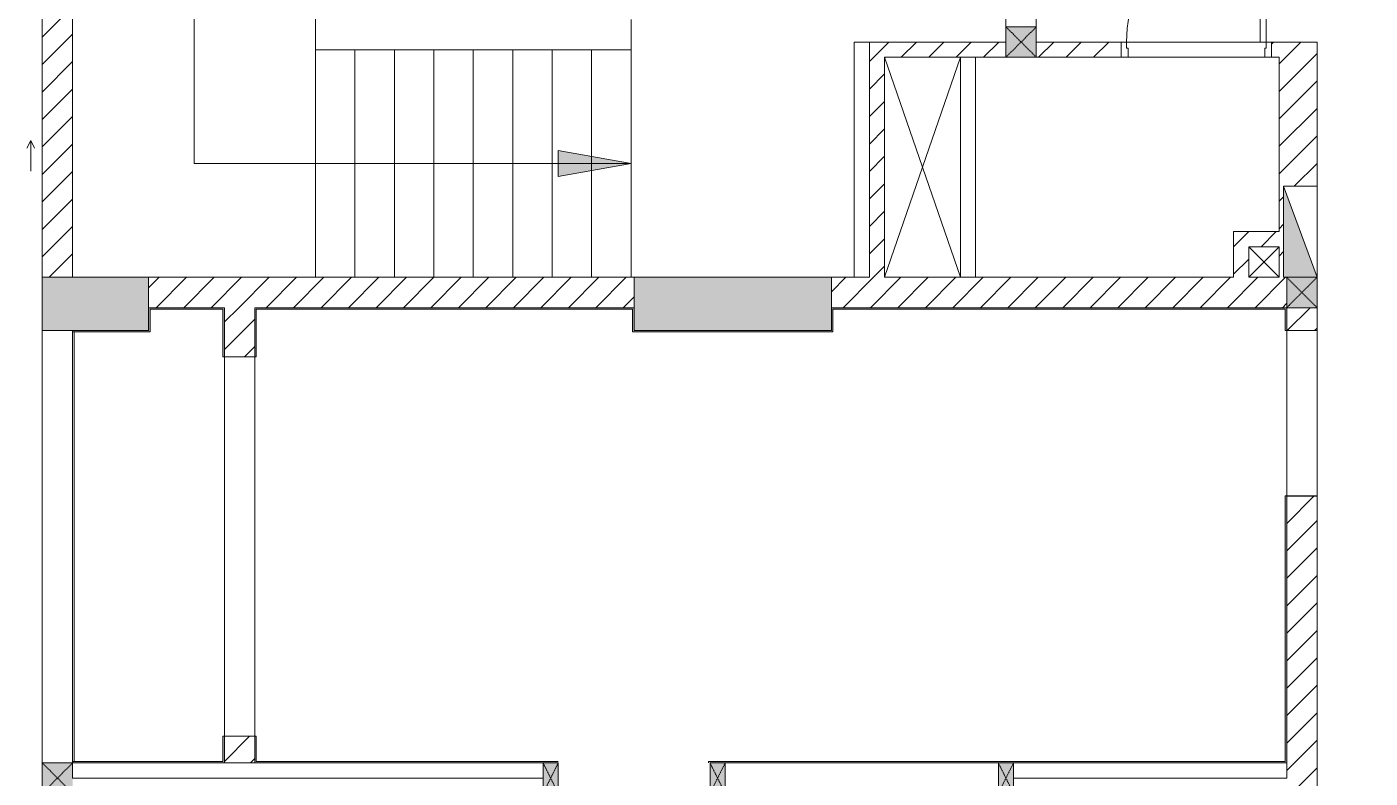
# Model space of a CAD drawing. Header units: millimetres. Extents: x 31499 to 223976, y 3719 to 80291.
# Drawn here: x 130173 to 139024, y 30537 to 35487 of the extents above; entities that cross this region are included whole.
import ezdxf

# ---------------------------------------------------------------- set-up
doc = ezdxf.new("R2010")
doc.units = ezdxf.units.MM
doc.linetypes.add('IMPORT-Dash _2_', pattern=[6, 3, -3])
for name, color, linetype, lineweight in [('0-2', 170, 'Continuous', 9), ('A-DETL-GENF-7', 170, 'Continuous', 9), ('A-DOOR-FRAM-2', 170, 'Continuous', 9), ('A-FLOR-1', 170, 'Continuous', 9), ('A-GLAZ-5', 170, 'Continuous', 9), ('A-WALL-1', 170, 'Continuous', 9), ('A-WALL-PATT-3', 170, 'Continuous', 9), ('A_1404_dwg-1', 170, 'Continuous', 9), ('E-FIRE', 170, 'Continuous', 9), ('I-WALL', 170, 'Continuous', 9), ('I-WALL-1', 170, 'Continuous', 9), ('S-COLS-1', 170, 'Continuous', 9), ('S-COLS-12', 170, 'IMPORT-Dash _2_', 9), ('S-COLS-2', 170, 'Continuous', 9), ('S-COLS-4', 170, 'Continuous', 9), ('S-COLS-HDLN-1', 170, 'IMPORT-Dash _2_', 9), ('S-STRS-2', 170, 'Continuous', 9), ('S-STRS-ANNO', 170, 'Continuous', 9)]:
    doc.layers.add(name, color=color, linetype=linetype, lineweight=lineweight)
pattern_1 = [(45, (0, 0), (-90.50967, 90.50967), [])]

# ---------------------------------------------------------------- blocks, each defined once
blk = doc.blocks.new('A_1404_dwg_NCV_TKTC_KET CAU_rvt-1-TKTC_MB HOÀN THIỆN SÀN TẦNG 3-4-4819833-KeyPlan-CH2A_Tầng 3 - Tầng 8')
at = {"layer": 'S-COLS-1'}
for points in [[(34352.6, 33486.9), (34352.6, 33836.9), (33652.6, 33836.9), (33652.6, 33486.9), (33852.6, 33486.9)], [(37552.6, 33486.9), (38852.6, 33486.9), (38852.6, 33836.9), (37552.6, 33836.9), (37552.6, 33626.9)]]:
    blk.add_hatch(color=256, dxfattribs=at).paths.add_polyline_path(points)
at = {"layer": 'A-FLOR-1'}
for p, q in [((37532.6, 35535.6), (37532.6, 33836.9)), ((39702.6, 33837.3), (39202.6, 33837.3))]:
    blk.add_line(p, q, dxfattribs=at)
at = {"layer": 'A-FLOR-1', "flags": 128}
blk.add_lwpolyline([(39102.6, 35387.4), (40002.6, 35387.4), (39002.6, 35387.4), (39002.6, 33836.9)], dxfattribs=at)
at = {"layer": 'S-COLS-2', "flags": 128}
for points in [[(34352.6, 33636.9), (34352.6, 33836.9), (33652.6, 33836.9), (33652.6, 33486.9), (33852.6, 33486.9)], [(38852.6, 33636.9), (38852.6, 33836.9), (37552.6, 33836.9), (37552.6, 33636.9)]]:
    blk.add_lwpolyline(points, dxfattribs=at)
blk = doc.blocks.new('A_1404_dwg_G1_SOF - BO TRU - 100x200-746114-TKTC_MB HOÀN THIỆN SÀN TẦNG 3-4-4819846-KeyPlan-CH2A_Tầng 3 - Tầng 8')
at = {"layer": 'S-COLS-1'}
blk.add_hatch(color=256, dxfattribs=at).paths.add_polyline_path([(49952.6, 40036.9), (49952.6, 40236.9), (49852.6, 40236.9), (49852.6, 40036.9)])
at = {"layer": 'S-COLS-1', "flags": 128}
blk.add_lwpolyline([(49852.6, 40036.9), (49852.6, 40236.9), (49952.6, 40236.9), (49952.6, 40036.9)], close=True, dxfattribs=at)
at = {"layer": 'S-COLS-HDLN-1'}
for p, q in [((49952.6, 40036.9), (49852.6, 40236.9)), ((49852.6, 40036.9), (49952.6, 40236.9))]:
    blk.add_line(p, q, dxfattribs=at)
blk = doc.blocks.new('A_1404_dwg_NCV_TKTC_TANG 3 - 4_rvt-1-TKTC_MB HOÀN THIỆN SÀN TẦNG 3-4-4819943-KeyPlan-CH2A_Tầng 3 - Tầng 8')
at = {"layer": 'A-WALL-PATT-3'}
for points in [[(34842.6, 33626.9), (34842.6, 33636.9), (34352.6, 33636.9), (34353.5, 33626.9), (34362.6, 33626.9)], [(35052.6, 33626.9), (37552.6, 33626.9), (37552.6, 33636.9), (35052.6, 33636.9)], [(38852.6, 33486.9), (38862.6, 33486.9), (38862.6, 33636.9), (38852.6, 33636.9), (38852.6, 33486.9)], [(38862.6, 33626.9), (41842.6, 33626.9), (41842.6, 33636.9), (38862.6, 33636.9)], [(34352.6, 33486.9), (34362.6, 33486.9), (34362.6, 33626.9), (34352.6, 33626.9)], [(37552.6, 33476.9), (37552.6, 33626.9), (37542.6, 33626.9), (37542.6, 33476.9)], [(34362.6, 33476.9), (34362.6, 33486.9), (33852.6, 33486.9), (33852.6, 33476.9), (34354.2, 33476.9)], [(37552.6, 33476.9), (38862.6, 33476.9), (38862.6, 33486.9), (37552.6, 33486.9)], [(33862.6, 30636.9), (34852.6, 30637.5), (34852.6, 30646.9), (33852.6, 30646.9), (33852.6, 30636.9)], [(36952.6, 30636.9), (37052.6, 30637.5), (37052.6, 30646.9), (35052.6, 30646.9), (35052.6, 30636.9)], [(38152.6, 30636.9), (41842.6, 30636.9), (41842.6, 30646.9), (38042.6, 30646.9), (38042.6, 30636.9), (38052.6, 30636.9)]]:
    blk.add_hatch(color=256, dxfattribs=at).paths.add_polyline_path(points)
h = blk.add_hatch(color=256, dxfattribs=at)
h.paths.add_polyline_path([(34852.6, 30646.9), (34852.6, 30813.1), (34842.6, 30812.4), (34842.6, 30646.9)])
h.paths.add_polyline_path([(34842.6, 33313.1), (34852.6, 33313.1), (34852.6, 33636.9), (34842.6, 33636.9), (34842.6, 33626.9)])
h = blk.add_hatch(color=256, dxfattribs=at)
h.paths.add_polyline_path([(41852.6, 30636.9), (41852.6, 32396.1), (41842.6, 32395.3), (41842.6, 30636.9)])
h.paths.add_polyline_path([(41852.6, 33486.1), (41852.6, 33636.9), (41842.6, 33636.9), (41842.6, 33486.1)])
h = blk.add_hatch(color=256, dxfattribs=at)
h.paths.add_polyline_path([(35052.6, 30646.9), (35062.6, 30646.9), (35062.6, 30813.1), (35052.6, 30812.4)])
h.paths.add_polyline_path([(35052.6, 33313.1), (35062.6, 33313.1), (35062.6, 33626.9), (35052.6, 33626.9)])
at = {"layer": 'A-FLOR-1'}
blk.add_line((41852.6, 32396.1), (41852.6, 33486.1), dxfattribs=at)
at = {"layer": 'A-FLOR-1', "flags": 128}
blk.add_lwpolyline([(42052.6, 32396.1), (42052.6, 33486.1), (41852.6, 33486.1), (41852.6, 32396.1)], close=True, dxfattribs=at)
blk.add_lwpolyline([(35052.6, 33313.1), (34852.6, 33313.1), (34852.6, 30813.1), (35052.6, 30813.1), (35052.6, 33313.1), (35052.6, 30813.1)], dxfattribs=at)
at = {"layer": 'A-WALL-1'}
for p, q in [((33852.6, 30636.9), (33852.6, 30536.9)), ((36952.6, 30636.9), (33852.6, 30636.9)), ((39952.6, 30636.9), (38152.6, 30636.9)), ((33852.6, 30536.9), (36952.6, 30536.9))]:
    blk.add_line(p, q, dxfattribs=at)
at = {"layer": 'A-WALL-1', "flags": 128}
blk.add_lwpolyline([(40052.6, 30536.9), (41852.6, 30536.9), (41852.6, 30636.9), (40052.6, 30636.9)], dxfattribs=at)
at = {"layer": 'I-WALL'}
for p, q in [((33852.6, 30646.9), (33852.6, 33476.9)), ((33862.6, 33476.9), (33862.6, 30646.9))]:
    blk.add_line(p, q, dxfattribs=at)
at = {"layer": 'I-WALL-1'}
blk.add_line((38152.6, 30636.9), (39952.6, 30636.9), dxfattribs=at)
at = {"layer": 'I-WALL-1', "flags": 128}
for points in [[(34352.6, 33486.9), (33852.6, 33486.9), (33852.6, 33476.9), (34362.6, 33476.9), (34362.6, 33486.9), (34362.6, 33626.9), (34842.6, 33626.9), (34842.6, 33313.1), (34852.6, 33313.1), (34852.6, 33636.9), (34842.6, 33636.9), (34352.6, 33636.9), (34352.6, 33626.9)], [(38862.6, 33636.9), (38852.6, 33636.9), (38852.6, 33486.9), (37552.6, 33486.9), (37552.6, 33626.9), (37552.6, 33636.9), (35052.6, 33636.9), (35052.6, 33626.9), (35052.6, 33313.1), (35062.6, 33313.1), (35062.6, 33626.9), (37542.6, 33626.9), (37542.6, 33476.9), (37552.6, 33476.9), (38862.6, 33476.9), (38862.6, 33486.9), (38862.6, 33626.9), (41842.6, 33626.9), (41842.6, 33486.1), (41852.6, 33486.1), (41852.6, 33636.9), (41842.6, 33636.9)]]:
    blk.add_lwpolyline(points, close=True, dxfattribs=at)
for points in [[(40052.6, 30636.9), (41842.6, 30636.9), (41852.6, 30636.9), (41852.6, 32396.1), (41842.6, 32396.1), (41842.6, 30646.9), (38042.6, 30646.9), (38042.6, 30636.9)], [(33852.6, 30636.9), (34852.6, 30636.9), (34852.6, 30646.9), (34852.6, 30813.1), (34842.6, 30813.1), (34842.6, 30646.9)], [(37052.6, 30646.9), (35062.6, 30646.9), (35062.6, 30813.1), (35052.6, 30813.1), (35052.6, 30646.9), (35052.6, 30636.9), (36952.6, 30636.9)], [(34842.6, 30646.9), (33852.6, 30646.9), (33852.6, 30637.4)]]:
    blk.add_lwpolyline(points, dxfattribs=at)
for p in [(-12900, -9600), (-11800, -9600), (-9900, -9600)]:
    blk.add_blockref('A_1404_dwg_G1_SOF - BO TRU - 100x200-746114-TKTC_MB HOÀN THIỆN SÀN TẦNG 3-4-4819846-KeyPlan-CH2A_Tầng 3 - Tầng 8', p)
blk = doc.blocks.new('A_1404_dwg_FD_02 - FD_03 - FD_03-KY THUAT-900x2200mm-801878-TKTC_MB HOÀN THIỆN SÀN TẦNG 3-4-4819963-KeyPlan-CH2A_Tầng 3 - Tầng 8')
at = {"layer": 'A-DETL-GENF-7', "flags": 128}
blk.add_lwpolyline([(45472.6, 51796.9), (44552.6, 51796.9), (44552.6, 51836.9), (45472.6, 51836.9)], close=True, dxfattribs=at)
at = {"layer": 'A-DETL-GENF-7'}
blk.add_arc((44552.6, 51796.9), 920, 2.49191, 90, dxfattribs=at)
at = {"layer": 'A-DOOR-FRAM-2', "flags": 128}
for points in [[(44512.6, 52716.9), (44552.6, 52716.9), (44552.6, 52751.9), (44452.6, 52751.9), (44452.6, 52706.9), (44512.6, 52706.9)], [(44512.6, 51796.9), (44512.6, 51806.9), (44452.6, 51806.9), (44452.6, 51761.9), (44552.6, 51761.9), (44552.6, 51796.9)]]:
    blk.add_lwpolyline(points, close=True, dxfattribs=at)
blk = doc.blocks.new('A_1404_dwg_G1_SOF - BO TRU - 200x200-V11-TKTC_MB HOÀN THIỆN SÀN TẦNG 3-4-4819990-KeyPlan-CH2A_Tầng 3 - Tầng 8')
at = {"layer": 'S-COLS-12'}
blk.add_hatch(color=256, dxfattribs=at).paths.add_polyline_path([(42052.6, 25436.9), (42052.6, 25636.9), (41852.6, 25636.9), (41852.6, 25437)])
at = {"layer": 'S-COLS-4', "flags": 128}
blk.add_lwpolyline([(41852.6, 25636.9), (41852.6, 25436.9), (42052.6, 25436.9), (42052.6, 25636.9)], dxfattribs=at)
at = {"layer": 'S-COLS-HDLN-1'}
for p, q in [((42052.6, 25636.9), (41852.6, 25436.9)), ((41852.6, 25636.9), (42052.6, 25436.9))]:
    blk.add_line(p, q, dxfattribs=at)
blk = doc.blocks.new('A_1404_dwg_G1_SOF - BO TRU - 200x200-3054293-TKTC_MB HOÀN THIỆN SÀN TẦNG 3-4-4819986-KeyPlan-CH2A_Tầng 3 - Tầng 8')
at = {"layer": 'S-COLS-12'}
blk.add_hatch(color=256, dxfattribs=at).paths.add_polyline_path([(42402.6, 17236.9), (42402.6, 17436.9), (42202.6, 17436.9), (42202.6, 17236.9)])
at = {"layer": 'S-COLS-4', "flags": 128}
blk.add_lwpolyline([(42402.6, 17436.9), (42202.6, 17436.9), (42202.6, 17236.9), (42402.6, 17236.9)], close=True, dxfattribs=at)
at = {"layer": 'S-COLS-HDLN-1'}
for p, q in [((42402.6, 17436.9), (42202.6, 17236.9)), ((42202.6, 17436.9), (42402.6, 17236.9))]:
    blk.add_line(p, q, dxfattribs=at)
blk = doc.blocks.new('A_1404_dwg_G1_SOF - BO TRU - 200x200-V8-TKTC_MB HOÀN THIỆN SÀN TẦNG 3-4-4819987-KeyPlan-CH2A_Tầng 3 - Tầng 8')
at = {"layer": 'S-COLS-12'}
blk.add_hatch(color=256, dxfattribs=at).paths.add_polyline_path([(44652.3, 28836.9), (44652.6, 28836.9), (44652.3, 29036.9), (44452.6, 29036.9), (44452.6, 28836.9)])
at = {"layer": 'S-COLS-4', "flags": 128}
blk.add_lwpolyline([(44652.6, 29036.9), (44452.6, 29036.9), (44452.6, 28836.9), (44652.6, 28836.9)], dxfattribs=at)
at = {"layer": 'S-COLS-HDLN-1'}
for p, q in [((44652.6, 29036.9), (44452.6, 28836.9)), ((44452.6, 29036.9), (44652.6, 28836.9))]:
    blk.add_line(p, q, dxfattribs=at)
blk = doc.blocks.new('A_1404_dwg_1_FAMILY RVT - W01-WxH 1000x3200-3541590-TKTC_MB HOÀN THIỆN SÀN TẦNG 3-4-4820047-KeyPlan-CH2A_Tầng 3 - Tầng 8')
at = {"layer": 'A-GLAZ-5'}
blk.add_line((33576.4, 34739), (33576.4, 34535.8), dxfattribs=at)
at = {"layer": 'A-GLAZ-5', "flags": 128}
blk.add_lwpolyline([(33551, 34688.2), (33576.4, 34739), (33601.8, 34688.2)], dxfattribs=at)
blk = doc.blocks.new('A_1404_dwg_40_HY_FIX_FS-FH_FHR_R19_Scale 1_300 - FH _ FHR-4760871-TKTC_MB HOÀN THIỆN SÀN TẦNG 3-4-4820053-KeyPlan-CH2A_Tầng 3 - Tầng 8')
at = {"layer": 'E-FIRE'}
blk.add_hatch(color=256, dxfattribs=at).paths.add_polyline_path([(41851.6, 33836.9), (42052.6, 33837.1), (41832.6, 34436.9), (41832.6, 33836.9)])
at = {"layer": 'A-DETL-GENF-7', "flags": 128}
for points in [[(41832.6, 33836.9), (42052.6, 33836.9), (41832.6, 34436.9)], [(42052.6, 34436.9), (41832.6, 34436.9), (41832.6, 33836.9), (42052.6, 33836.9)]]:
    blk.add_lwpolyline(points, close=True, dxfattribs=at)
blk = doc.blocks.new('A_1404_dwg-4819832-KeyPlan-CH2A_Tầng 3 - Tầng 8')
at = {"layer": 'A-WALL-PATT-3'}
h = blk.add_hatch(dxfattribs=at)
h.set_pattern_fill('FP_31', color=256, style=0, pattern_type=2)
h.set_pattern_definition(pattern_1)
h.paths.add_polyline_path([(33852.6, 33836.9), (33852.6, 37036.9), (33652.6, 37036.9), (33652.6, 33836.9)])
h = blk.add_hatch(dxfattribs=at)
h.set_pattern_fill('FP_31', color=256, style=0, pattern_type=2)
h.set_pattern_definition(pattern_1)
h.paths.add_polyline_path([(39102.6, 33836.9), (39202.6, 33836.9), (39202.6, 35387.3), (39102.6, 35387.3), (39102.6, 35287.3)])
h = blk.add_hatch(dxfattribs=at)
h.set_pattern_fill('FP_31', color=256, style=0, pattern_type=2)
h.set_pattern_definition(pattern_1)
h.paths.add_polyline_path([(41802.6, 35287.3), (41802.6, 35387.3), (41752.6, 35387.3), (41752.6, 35287.3)])
h.paths.add_polyline_path([(39409, 35287.3), (40002.6, 35287.3), (40002.6, 35387.3), (39202.6, 35387.3), (39202.6, 35287.3)])
h.paths.add_polyline_path([(40202.6, 35287.3), (40762.6, 35287.3), (40762.6, 35387.3), (40202.6, 35387.3)])
h = blk.add_hatch(dxfattribs=at)
h.set_pattern_fill('FP_31', color=256, style=0, pattern_type=2)
h.set_pattern_definition(pattern_1)
h.paths.add_polyline_path([(41802.6, 33836.9), (41832.6, 33836.9), (41832.6, 34436.9), (42052.6, 34436.9), (42052.6, 35387.3), (41802.6, 35387.3), (41802.6, 34038.1)])
h = blk.add_hatch(dxfattribs=at)
h.set_pattern_fill('FP_31', color=256, style=0, pattern_type=2)
h.set_pattern_definition(pattern_1)
h.paths.add_polyline_path([(41502.7, 33836.9), (41602.7, 33836.9), (41602.7, 34138.1), (41502.7, 34138.1), (41502.7, 34038.1)])
h = blk.add_hatch(dxfattribs=at)
h.set_pattern_fill('FP_31', color=256, style=0, pattern_type=2)
h.set_pattern_definition(pattern_1)
h.paths.add_polyline_path([(41802.6, 34038.1), (41802.6, 34138.1), (41602.7, 34138.1), (41602.7, 34038.1)])
h = blk.add_hatch(dxfattribs=at)
h.set_pattern_fill('FP_31', color=256, style=0, pattern_type=2)
h.set_pattern_definition(pattern_1)
h.paths.add_polyline_path([(34353.5, 33636.9), (37552.6, 33637), (37552.6, 33836.9), (34352.6, 33836.9)])
h = blk.add_hatch(dxfattribs=at)
h.set_pattern_fill('FP_31', color=256, style=0, pattern_type=2)
h.set_pattern_definition(pattern_1)
h.paths.add_polyline_path([(41832.6, 33636.9), (41852.6, 33636.9), (41851.6, 33836.9), (38852.6, 33836.9), (38852.6, 33636.9), (41802.6, 33636.9)])
h = blk.add_hatch(dxfattribs=at)
h.set_pattern_fill('FP_31', color=256, style=0, pattern_type=2)
h.set_pattern_definition(pattern_1)
h.paths.add_polyline_path([(35052.6, 30637.5), (35052.6, 30812.4), (34852.6, 30812.4), (34852.6, 30637.5)])
h.paths.add_polyline_path([(34852.6, 33313.1), (35052.6, 33313.1), (35052.6, 33636.9), (34852.6, 33636.9), (34852.6, 33626.9)])
h = blk.add_hatch(dxfattribs=at)
h.set_pattern_fill('FP_31', color=256, style=0, pattern_type=2)
h.set_pattern_definition(pattern_1)
h.paths.add_polyline_path([(42052.6, 29586.9), (42052.6, 32395.3), (41852.6, 32395.3), (41852.6, 29586.9)])
h.paths.add_polyline_path([(41852.9, 33486.1), (42052.6, 33486.1), (42052.6, 33636.9), (41852.6, 33636.9), (41852.6, 33608.8)])
at = {"layer": 'S-STRS-ANNO'}
blk.add_hatch(color=256, dxfattribs=at).paths.add_polyline_path([(37052.6, 34502.3), (37532.6, 34586.9), (37052.6, 34671.6)])
at = {"layer": '0-2'}
blk.add_line((41602.7, 34038.1), (41802.6, 33838.1), dxfattribs=at)
at = {"layer": '0-2', "flags": 128}
for points in [[(39202.6, 35287.3), (39702.6, 33837.3), (39202.6, 33837.3), (39702.6, 35287.3)], [(41802.6, 34037.2), (41602.7, 33837.3), (41802.6, 33837.3)]]:
    blk.add_lwpolyline(points, dxfattribs=at)
at = {"layer": 'A-FLOR-1'}
for p, q in [((40797.6, 35387.3), (41717.6, 35387.3)), ((41707.6, 35287.3), (40807.6, 35287.3)), ((42052.6, 33636.9), (42052.6, 29586.9))]:
    blk.add_line(p, q, dxfattribs=at)
at = {"layer": 'A-WALL-1'}
for p, q in [((33652.6, 37036.9), (33652.6, 33836.9)), ((33852.6, 33836.9), (33852.6, 37036.9)), ((39702.6, 33836.9), (39702.6, 35287.3)), ((39802.6, 35287.3), (39802.6, 33836.9)), ((33652.6, 33836.9), (33852.6, 33836.9)), ((34352.6, 33836.9), (34352.6, 33636.9)), ((37552.6, 33836.9), (34352.6, 33836.9)), ((37552.6, 33636.9), (37552.6, 33836.9)), ((42052.6, 33486.1), (42052.6, 33636.9)), ((33652.6, 30637.4), (33652.6, 33486.9)), ((35052.6, 30812.4), (34852.6, 30812.4)), ((34852.6, 30637.5), (35052.6, 30637.5))]:
    blk.add_line(p, q, dxfattribs=at)
at = {"layer": 'A-WALL-1', "flags": 128}
for points in [[(40202.6, 35487.3), (40202.6, 35695.3), (40002.6, 35695.3), (40002.6, 35487.3)], [(40002.6, 35387.3), (39102.6, 35387.3), (39102.6, 33836.9), (38852.6, 33836.9), (38852.6, 33636.9)], [(42052.6, 34436.9), (42052.6, 35387.3), (41752.6, 35387.3), (41752.6, 35287.3), (41802.6, 35287.3), (41802.6, 34138.1), (41502.7, 34138.1), (41502.7, 33836.9), (39202.6, 33836.9), (39202.6, 35287.3), (40002.6, 35287.3)], [(40202.6, 35287.3), (40762.6, 35287.3), (40762.6, 35387.3), (40202.6, 35387.3)], [(42402.6, 25636.9), (42402.6, 29586.9), (42052.6, 29586.9), (42052.6, 32395.3), (41852.6, 32395.3)]]:
    blk.add_lwpolyline(points, dxfattribs=at)
blk.add_lwpolyline([(41802.6, 34038.1), (41802.6, 33836.9), (41602.7, 33836.9), (41602.7, 34038.1)], close=True, dxfattribs=at)
at = {"layer": 'S-STRS-2'}
for p, q in [((35712.6, 35336.9), (35712.6, 33836.9)), ((35972.6, 35336.9), (35972.6, 33836.9)), ((36232.6, 35336.9), (36232.6, 33836.9)), ((36492.6, 35336.9), (36492.6, 33836.9)), ((36752.6, 35336.9), (36752.6, 33836.9)), ((37012.6, 35336.9), (37012.6, 33836.9)), ((37272.6, 35336.9), (37272.6, 33836.9))]:
    blk.add_line(p, q, dxfattribs=at)
at = {"layer": 'S-STRS-2', "flags": 128}
for points in [[(35452.6, 33836.9), (35452.6, 35336.9), (35452.6, 35535.6), (35452.6, 37035.6), (35712.6, 37035.6)], [(35452.6, 35336.9), (35712.6, 35336.9), (35972.6, 35336.9), (36232.6, 35336.9), (36492.6, 35336.9), (36752.6, 35336.9), (37012.6, 35336.9), (37272.6, 35336.9), (37532.6, 35336.9), (37532.6, 33836.9)]]:
    blk.add_lwpolyline(points, dxfattribs=at)
at = {"layer": 'S-STRS-ANNO', "flags": 128}
for points in [[(36072.6, 36285.6), (35972.6, 36285.6), (35712.6, 36285.6), (35452.6, 36285.6), (34652.6, 36285.6), (34652.6, 34586.9), (35452.6, 34586.9), (35712.6, 34586.9), (35972.6, 34586.9), (36232.6, 34586.9), (36492.6, 34586.9), (36752.6, 34586.9), (37012.6, 34586.9), (37272.6, 34586.9), (37532.6, 34586.9), (37052.6, 34502.3)], [(37532.6, 34586.9), (37052.6, 34671.6), (37052.6, 34502.3)]]:
    blk.add_lwpolyline(points, dxfattribs=at)
for name, p in [('A_1404_dwg_NCV_TKTC_KET CAU_rvt-1-TKTC_MB HOÀN THIỆN SÀN TẦNG 3-4-4819833-KeyPlan-CH2A_Tầng 3 - Tầng 8', (0, 0)), ('A_1404_dwg_NCV_TKTC_TANG 3 - 4_rvt-1-TKTC_MB HOÀN THIỆN SÀN TẦNG 3-4-4819943-KeyPlan-CH2A_Tầng 3 - Tầng 8', (0, 0)), ('A_1404_dwg_G1_SOF - BO TRU - 200x200-3054293-TKTC_MB HOÀN THIỆN SÀN TẦNG 3-4-4819986-KeyPlan-CH2A_Tầng 3 - Tầng 8', (-2200, 18050.4)), ('A_1404_dwg_1_FAMILY RVT - W01-WxH 1000x3200-3541590-TKTC_MB HOÀN THIỆN SÀN TẦNG 3-4-4820047-KeyPlan-CH2A_Tầng 3 - Tầng 8', (0, 0)), ('A_1404_dwg_40_HY_FIX_FS-FH_FHR_R19_Scale 1_300 - FH _ FHR-4760871-TKTC_MB HOÀN THIỆN SÀN TẦNG 3-4-4820053-KeyPlan-CH2A_Tầng 3 - Tầng 8', (0, 0)), ('A_1404_dwg_G1_SOF - BO TRU - 200x200-V11-TKTC_MB HOÀN THIỆN SÀN TẦNG 3-4-4819990-KeyPlan-CH2A_Tầng 3 - Tầng 8', (0, 8200)), ('A_1404_dwg_G1_SOF - BO TRU - 200x200-V8-TKTC_MB HOÀN THIỆN SÀN TẦNG 3-4-4819987-KeyPlan-CH2A_Tầng 3 - Tầng 8', (-10800, 1600.4))]:
    blk.add_blockref(name, p)
at = {"rotation": 90.00000000000001}
blk.add_blockref('A_1404_dwg_FD_02 - FD_03 - FD_03-KY THUAT-900x2200mm-801878-TKTC_MB HOÀN THIỆN SÀN TẦNG 3-4-4819963-KeyPlan-CH2A_Tầng 3 - Tầng 8', (93514.6, -9165.3), dxfattribs=at)

msp = doc.modelspace()

# ---------------------------------------------------------------- block references
at = {"layer": 'A_1404_dwg-1'}
msp.add_blockref('A_1404_dwg-4819832-KeyPlan-CH2A_Tầng 3 - Tầng 8', (96621.6, 0), dxfattribs=at)

doc.saveas('drawing.dxf')
